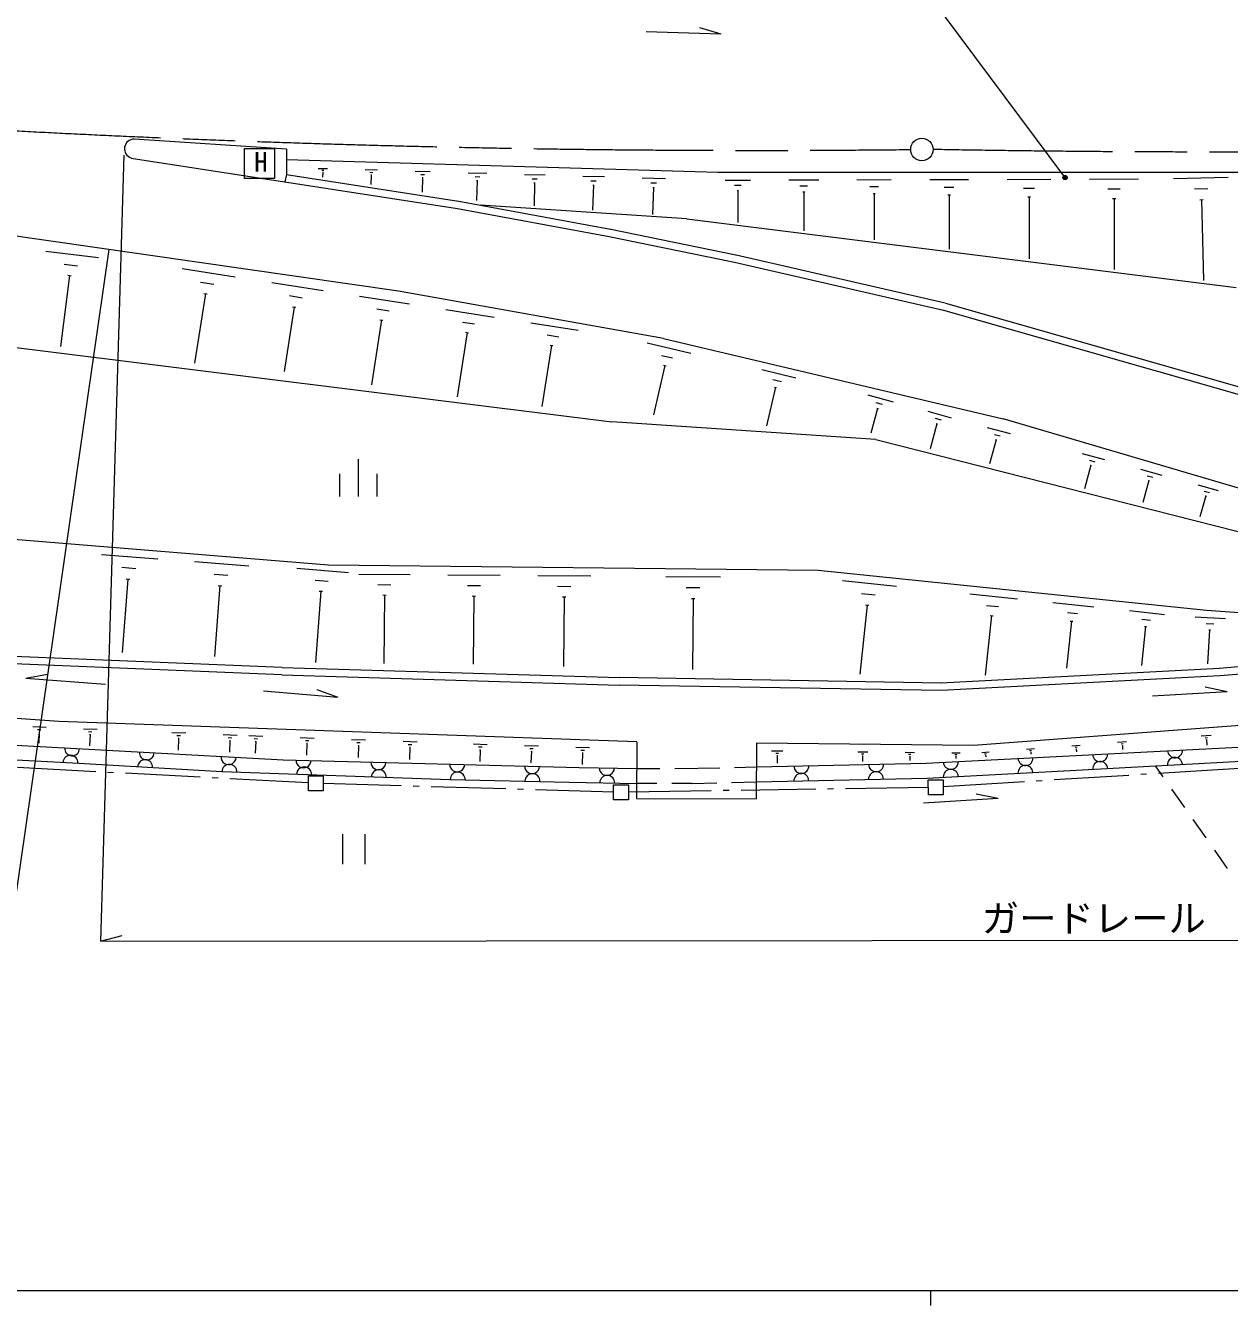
# Model space of a CAD drawing. Units: millimetres, scale not verified. Extents: x 40000 to 680000, y 20000 to 380000.
# Drawn here: x 207430 to 287996, y 204000 to 289674 of the extents above; entities that cross this region are included whole.
import ezdxf
from ezdxf.enums import TextEntityAlignment as Align

# ---------------------------------------------------------------- set-up
doc = ezdxf.new("R2010")
doc.units = ezdxf.units.MM
doc.header["$LTSCALE"] = 1000
doc.linetypes.add('CHAIN', pattern=[18.5, 12, -1.5, 3.5, -1.5])
for name, color, linetype, lineweight in [('M-BGD', 7, 'Continuous', 13), ('M-BMK', 2, 'CHAIN', 13), ('M-BMK-ROW', 30, 'Continuous', 13), ('M-BMK-SRVR', 3, 'Continuous', 13), ('M-STR-HTXT', 7, 'Continuous', 13), ('M-STR-STRC', 7, 'Continuous', 13), ('M-TTL-BAND', 7, 'Continuous', 13)]:
    doc.layers.add(name, color=color, linetype=linetype, lineweight=lineweight)
doc.styles.add('ＭＳ ゴシック', font='')
doc.styles.get('ＭＳ ゴシック').set_extended_font_data('MS Gothic')

msp = doc.modelspace()

# ---------------------------------------------------------------- linework, layer by layer
at = {"layer": 'M-BGD'}
for p, q in [((248967, 289275), (253964, 289118)), ((252532, 289548), (253964, 289118)), ((224892, 281398), (214689, 282071)), ((224892, 281398), (224883, 279706)), ((214489, 280809), (236330, 277431)), ((253770, 279836), (224883, 280687)), ((224883, 279706), (224773, 279215)), ((224883, 279706), (236399, 277931)), ((227016, 280118), (227637, 280108)), ((227246, 279988), (227396, 279988)), ((227296, 279867), (227336, 279867)), ((227316, 279867), (227306, 279537)), ((230160, 280030), (230971, 280010)), ((230460, 279860), (230661, 279850)), ((230531, 279690), (230581, 279690)), ((230551, 279690), (230531, 279039)), ((233494, 279932), (234515, 279903)), ((233875, 279712), (234125, 279712)), ((233965, 279512), (234025, 279512)), ((233995, 279512), (233966, 278520)), ((237049, 279824), (238290, 279785)), ((237510, 279564), (237820, 279555)), ((237610, 279314), (237690, 279314)), ((237650, 279314), (237611, 277962)), ((240824, 279717), (242205, 279678)), ((241335, 279427), (241675, 279417)), ((244719, 279600), (246181, 279561)), ((248694, 279482), (250246, 279433)), ((297096, 279837), (253770, 279836)), ((254241, 279336), (255953, 279337)), ((258517, 279349), (260509, 279351)), ((263072, 279352), (265355, 279364)), ((267939, 279366), (270532, 279378)), ((273115, 279380), (276049, 279392)), ((278642, 279404), (281916, 279406)), ((284259, 279438), (287914, 279530)), ((241455, 279147), (241545, 279147)), ((241495, 279147), (241456, 277615)), ((245260, 279290), (245620, 279280)), ((245430, 278989), (245381, 277327)), ((245390, 278999), (245480, 278989)), ((249265, 279152), (249655, 279143)), ((249455, 278842), (249397, 277030)), ((249405, 278842), (249495, 278842)), ((254882, 278996), (255313, 278996)), ((255053, 278646), (255153, 278656)), ((255103, 278646), (255104, 276503)), ((259258, 278949), (259758, 278950)), ((259448, 278549), (259578, 278549)), ((259508, 278549), (259520, 275935)), ((263934, 278902), (264505, 278903)), ((264144, 278442), (264285, 278442)), ((264214, 278442), (264227, 275338)), ((268910, 278856), (269561, 278856)), ((274217, 278800), (274948, 278800)), ((279864, 278744), (280685, 278754)), ((285652, 278748), (286563, 278768)), ((236419, 277921), (246584, 276046)), ((251690, 276741), (237871, 277652)), ((269161, 278335), (269321, 278336)), ((269241, 278336), (269244, 274711)), ((274498, 278219), (274678, 278219)), ((274588, 278219), (274601, 274054)), ((280175, 278093), (280385, 278093)), ((280275, 278093), (280289, 273347)), ((286013, 278017), (286243, 278027)), ((286123, 278027), (286257, 272610)), ((236330, 277431), (246494, 275556)), ((251690, 276741), (288450, 272141)), ((246594, 276046), (254966, 274330)), ((232378, 271901), (205101, 275816)), ((246494, 275556), (254866, 273839)), ((208776, 274577), (212311, 274139)), ((254976, 274330), (268976, 271106)), ((210009, 273707), (210900, 273598)), ((217919, 273412), (221454, 272864)), ((254866, 273839), (268866, 270615)), ((169788, 272757), (246673, 263150)), ((210370, 272936), (209772, 268200)), ((210259, 272956), (210480, 272927)), ((219131, 272502), (220022, 272363)), ((223907, 272486), (227342, 271947)), ((219462, 271721), (218744, 267085)), ((219352, 271741), (219572, 271711)), ((225089, 271595), (225951, 271456)), ((250123, 268730), (232378, 271901)), ((225410, 270835), (224733, 266509)), ((225300, 270854), (225520, 270825)), ((229785, 271569), (233120, 271050)), ((268996, 271096), (290618, 264934)), ((231248, 269978), (230571, 265622)), ((230937, 270708), (231769, 270579)), ((231138, 269988), (231349, 269958)), ((235563, 270662), (238788, 270163)), ((268866, 270615), (290478, 264453)), ((236976, 269121), (236309, 264815)), ((236675, 269831), (237477, 269702)), ((236876, 269141), (237076, 269111)), ((241241, 269775), (244406, 269286)), ((242634, 268264), (241986, 264168)), ((242333, 268964), (243124, 268835)), ((242534, 268284), (242724, 268254)), ((249032, 268428), (251946, 267750)), ((250123, 268730), (272856, 263339)), ((249994, 267598), (250715, 267428)), ((250215, 266927), (249446, 263623)), ((250125, 266947), (250305, 266907)), ((256703, 266642), (258987, 266103)), ((257445, 265981), (258016, 265852)), ((257625, 265461), (257026, 262877)), ((257555, 265471), (257695, 265441)), ((263794, 264954), (265486, 264485)), ((264455, 264044), (264006, 262381)), ((264335, 264444), (264755, 264324)), ((264405, 264054), (264505, 264034)), ((264326, 261961), (246673, 263150)), ((267820, 263856), (269372, 263427)), ((268421, 263025), (267961, 261343)), ((268310, 263386), (268701, 263276)), ((268371, 263035), (268471, 263005)), ((301659, 254849), (272856, 263339)), ((271785, 262777), (273318, 262358)), ((272276, 262307), (272657, 262207)), ((264326, 261961), (290194, 255391)), ((272387, 261947), (271947, 260344)), ((272337, 261957), (272427, 261937)), ((229711, 258156), (229709, 260659)), ((278145, 261040), (279637, 260630)), ((278626, 260590), (278996, 260480)), ((228459, 258155), (228458, 259657)), ((230962, 258157), (230961, 259659)), ((278726, 260239), (278297, 258667)), ((278686, 260249), (278776, 260229)), ((282040, 259971), (283473, 259582)), ((282602, 259211), (282202, 257748)), ((282501, 259541), (282862, 259441)), ((282562, 259221), (282652, 259191)), ((285876, 258933), (287248, 258553)), ((286417, 258192), (286028, 256780)), ((286317, 258512), (286657, 258423)), ((286377, 258202), (286457, 258182)), ((227696, 253554), (195352, 256184)), ((212516, 254274), (216271, 253976)), ((218734, 253788), (222379, 253500)), ((213868, 253414), (214809, 253335)), ((220046, 252948), (220957, 252878)), ((225573, 253342), (229048, 253064)), ((260478, 253197), (227696, 253554)), ((229729, 252945), (233173, 252927)), ((235686, 252909), (239181, 252881)), ((241704, 252863), (245259, 252836)), ((250285, 252799), (253930, 252772)), ((286463, 250512), (260478, 253197)), ((214279, 252623), (213892, 247717)), ((214159, 252633), (214399, 252613)), ((220437, 252187), (220070, 247431)), ((220327, 252197), (220557, 252177)), ((226815, 252542), (227686, 252473)), ((231011, 252255), (231872, 252245)), ((236998, 252199), (237870, 252190)), ((243036, 252143), (243927, 252134)), ((251647, 252059), (252558, 252060)), ((262100, 252527), (265715, 252150)), ((227196, 251812), (226829, 247035)), ((227086, 251821), (227306, 251802)), ((231332, 251564), (231552, 251554)), ((231442, 251564), (231405, 246968)), ((237319, 251498), (237540, 251488)), ((237429, 251498), (237393, 246923)), ((243367, 251423), (243587, 251423)), ((243477, 251423), (243441, 246767)), ((251988, 251329), (252209, 251329)), ((252098, 251329), (252062, 246563)), ((263383, 251657), (264284, 251568)), ((270622, 251632), (273816, 251294)), ((276169, 251046), (278923, 250757)), ((263754, 250886), (263266, 246250)), ((263643, 250896), (263874, 250877)), ((272085, 250182), (271657, 246186)), ((271744, 250862), (272545, 250783)), ((271985, 250191), (272185, 250172)), ((277151, 250385), (277832, 250316)), ((281306, 250509), (283649, 250260)), ((312537, 248769), (286463, 250512)), ((277432, 249805), (277104, 246661)), ((277342, 249815), (277522, 249795)), ((282378, 249448), (282110, 246844)), ((282138, 249948), (282719, 249879)), ((282308, 249448), (282449, 249438)), ((285712, 250101), (287735, 249982)), ((286443, 249651), (286954, 249621)), ((286674, 249231), (286536, 246938)), ((286614, 249231), (286734, 249221)), ((311166, 248608), (287307, 246638)), ((224607, 246713), (202287, 247618)), ((311206, 248107), (287347, 246137)), ((224587, 246212), (202268, 247118)), ((207435, 245980), (208907, 246261)), ((207435, 245980), (212782, 245593)), ((224587, 246212), (247156, 245528)), ((224597, 246713), (247176, 246028)), ((268724, 245663), (247166, 246028)), ((287327, 246638), (268684, 245663)), ((287347, 246137), (268714, 245163)), ((223346, 245140), (228333, 244713)), ((226921, 245223), (228333, 244713)), ((268714, 245163), (247156, 245528)), ((319779, 245159), (270879, 241480)), ((282842, 244812), (287839, 245106)), ((286366, 245406), (287839, 245106)), ((209650, 243098), (187531, 244574)), ((207908, 242746), (208799, 242717)), ((208229, 242556), (208459, 242546)), ((248340, 241734), (209650, 243098)), ((211302, 242608), (212214, 242569)), ((201581, 241800), (224661, 240515)), ((208309, 242376), (208359, 242376)), ((208339, 242376), (208309, 241645)), ((211633, 242408), (211863, 242398)), ((211713, 242228), (211773, 242218)), ((211743, 242228), (211714, 241457)), ((217220, 242362), (218151, 242323)), ((217561, 242162), (217791, 242152)), ((217641, 241972), (217701, 241962)), ((217671, 241962), (217642, 241171)), ((220655, 242215), (221586, 242175)), ((220995, 242015), (221226, 242005)), ((221076, 241824), (221136, 241824)), ((221106, 241824), (221076, 241033)), ((222377, 242146), (223308, 242116)), ((222718, 241946), (222948, 241936)), ((222798, 241755), (222858, 241756)), ((222828, 241756), (222798, 240964)), ((225811, 242018), (226743, 241979)), ((226152, 241818), (226382, 241808)), ((226232, 241628), (226292, 241628)), ((226262, 241628), (226233, 240827)), ((229246, 241890), (230187, 241851)), ((229596, 241690), (229827, 241680)), ((232690, 241763), (233642, 241723)), ((248340, 241714), (248323, 237939)), ((256351, 241639), (256333, 237915)), ((270879, 241480), (256351, 241639)), ((280512, 241697), (281112, 241747)), ((280742, 241597), (280892, 241607)), ((286108, 242121), (286779, 242172)), ((286369, 242001), (286539, 242021)), ((286449, 241871), (286489, 241881)), ((286469, 241881), (286489, 241501)), ((201501, 240799), (210994, 240295)), ((229677, 241490), (229737, 241490)), ((229707, 241490), (229677, 240679)), ((233041, 241553), (233281, 241543)), ((233121, 241362), (233181, 241362)), ((233151, 241362), (233122, 240541)), ((237397, 241586), (238328, 241556)), ((237737, 241386), (237977, 241386)), ((237817, 241196), (237877, 241196)), ((237847, 241196), (237828, 240415)), ((240831, 241478), (241752, 241449)), ((241172, 241278), (241402, 241278)), ((241252, 241098), (241312, 241088)), ((241282, 241088), (241252, 240317)), ((244255, 241370), (245177, 241341)), ((244596, 241170), (244826, 241171)), ((244676, 240990), (244736, 240990)), ((244706, 240990), (244677, 240219)), ((257342, 241129), (258113, 241120)), ((257633, 240969), (257823, 240970)), ((257703, 240819), (257753, 240819)), ((257723, 240819), (257723, 240289)), ((263120, 241063), (263801, 241054)), ((263370, 240923), (263540, 240924)), ((263430, 240793), (263470, 240783)), ((263450, 240793), (263451, 240413)), ((266294, 241026), (266925, 241016)), ((266524, 240896), (266684, 240896)), ((266584, 240776), (266624, 240776)), ((266604, 240776), (266605, 240475)), ((267706, 240296), (290605, 241474)), ((269418, 240988), (269969, 240988)), ((269628, 240878), (269758, 240878)), ((269678, 240768), (269708, 240768)), ((269688, 240768), (269689, 240608)), ((271420, 241009), (271921, 241050)), ((271611, 240929), (271741, 240939)), ((271671, 240829), (271701, 240829)), ((271681, 240829), (271691, 240729)), ((274414, 241242), (274945, 241282)), ((274624, 241152), (274755, 241162)), ((274685, 241042), (274715, 241052)), ((274705, 241052), (274715, 240892)), ((277448, 241464), (278009, 241515)), ((277668, 241374), (277808, 241384)), ((277728, 241264), (277768, 241264)), ((277748, 241264), (277759, 241054)), ((280812, 241477), (280852, 241477)), ((280832, 241477), (280852, 241206)), ((210994, 240295), (220566, 239731)), ((224661, 240515), (244487, 240009)), ((244487, 240009), (248332, 239951)), ((248332, 239951), (249879, 239953)), ((250879, 239953), (252427, 239954)), ((252427, 239954), (253885, 239989)), ((254884, 240013), (256342, 240047)), ((256342, 240047), (267706, 240296)), ((278160, 239853), (288793, 240441)), ((283036, 240117), (283547, 239388)), ((220566, 239731), (235846, 239212)), ((235846, 239212), (243817, 239037)), ((243817, 239037), (248332, 238930)), ((254685, 239006), (256343, 239046)), ((256343, 239046), (267737, 239295)), ((267737, 239295), (278160, 239853)), ((249680, 238935), (248332, 238930)), ((252027, 238943), (250680, 238938)), ((252027, 238943), (253685, 238982)), ((271042, 238246), (272514, 237946)), ((284121, 238569), (284983, 237341)), ((248323, 237939), (256333, 237915)), ((267518, 237652), (272514, 237946)), ((285557, 236522), (286418, 235294)), ((228630, 235542), (228631, 233539)), ((230132, 235543), (230133, 233540)), ((286993, 234476), (287854, 233248))]:
    msp.add_line(p, q, dxfattribs=at)
for centre, radius, start, end in [((214689, 281430), 641, 89.89817, 252.53043), ((210433, 240325), 501, 356.94781, 176.94781), ((210542, 241296), 501, 176.80812, 356.80812), ((215539, 241019), 501, 176.80812, 356.80812), ((279351, 240895), 501, 182.94264, 2.94264), ((284357, 241159), 501, 182.94264, 2.94264), ((215430, 240028), 501, 356.61205, 176.61205), ((221016, 240703), 501, 175.85263, 357.76361), ((221067, 239712), 501, 358.05001, 178.05001), ((226033, 240486), 501, 178.5527, 358.5527), ((226064, 239545), 501, 358.05001, 178.05001), ((231039, 240360), 501, 178.5527, 358.5527), ((236316, 240223), 501, 178.5527, 358.5527), ((241323, 240097), 501, 178.5527, 358.5527), ((246329, 239980), 501, 179.05056, 359.05056), ((259346, 240110), 501, 181.28855, 1.28855), ((264352, 240223), 501, 181.28855, 1.28855), ((269358, 240387), 501, 182.94264, 2.94264), ((274345, 239650), 501, 3.03588, 183.03588), ((274354, 240641), 501, 182.94264, 2.94264), ((279351, 239914), 501, 3.15528, 183.15527), ((284348, 240188), 501, 3.15528, 183.15527), ((231070, 239368), 501, 358.05001, 178.05001), ((236347, 239202), 501, 358.78201, 178.78201), ((241353, 239095), 501, 358.78201, 178.78201), ((246360, 238979), 501, 358.67371, 178.67371), ((259346, 239108), 501, 1.28855, 181.28855), ((264343, 239222), 501, 1.28855, 181.28855), ((269349, 239386), 501, 3.03588, 183.03588)]:
    msp.add_arc(centre, radius, start, end, dxfattribs=at)
at = {"layer": 'M-BMK'}
for centre, radius, start, end in [((256282, 1217237), 935916, 264.56172, 270.63535), ((286504, 1269155), 987923, 268.93637, 274.6681)]:
    msp.add_arc(centre, radius, start, end, dxfattribs=at)
at = {"layer": 'M-BMK-ROW'}
for p, q in [((212123, 239725), (206879, 240002)), ((288683, 239940), (283257, 239605)), ((213321, 239662), (212922, 239683)), ((219113, 239356), (214120, 239620)), ((220311, 239293), (219912, 239314)), ((226354, 238974), (221110, 239251)), ((226354, 239455), (227355, 239456)), ((226355, 238454), (226354, 239455)), ((227355, 239456), (227356, 238455)), ((267847, 239184), (268848, 239185)), ((267848, 238183), (267847, 239184)), ((268848, 239185), (268849, 238184)), ((274275, 239050), (268849, 238715)), ((275472, 239124), (275073, 239099)), ((281261, 239482), (276271, 239173)), ((282459, 239556), (282060, 239531)), ((227356, 238455), (226355, 238454)), ((232565, 238780), (227356, 238935)), ((233765, 238745), (233365, 238757)), ((239562, 238572), (234564, 238721)), ((240762, 238537), (240362, 238549)), ((246771, 238358), (241561, 238513)), ((246770, 238849), (247772, 238850)), ((246771, 237848), (246770, 238849)), ((247772, 238850), (247772, 237848)), ((253310, 238446), (247772, 238359)), ((254510, 238465), (254110, 238458)), ((260310, 238556), (255310, 238477)), ((261509, 238574), (261109, 238568)), ((267848, 238674), (262309, 238587)), ((268849, 238184), (267848, 238183)), ((247772, 237848), (246771, 237848))]:
    msp.add_line(p, q, dxfattribs=at)
at = {"layer": 'M-BMK-SRVR'}
msp.add_circle((267416, 281378), 751, dxfattribs=at)
at = {"layer": 'M-STR-HTXT'}
for p, q in [((213998, 281009), (212444, 228391)), ((212992, 274691), (206336, 228387)), ((212444, 228391), (213896, 228773)), ((212444, 228391), (354285, 228493))]:
    msp.add_line(p, q, dxfattribs=at)
at = {"layer": 'M-STR-STRC'}
for p, q in [((276910, 279623), (232961, 338587)), ((222088, 281436), (224091, 281437)), ((222090, 279433), (222088, 281436)), ((224091, 281437), (224092, 279435)), ((224092, 279435), (222090, 279433)), ((276960, 279462), (277030, 279533))]:
    msp.add_line(p, q, dxfattribs=at)
for radius in [140, 110, 80.1, 50.1, 20]:
    msp.add_circle((277000, 279503), radius, dxfattribs=at)
at = {"layer": 'M-TTL-BAND'}
for p, q in [((40000, 205000), (579000, 205000)), ((268000, 205000), (268000, 204000))]:
    msp.add_line(p, q, dxfattribs=at)

# ---------------------------------------------------------------- texts
at = {"layer": 'M-STR-HTXT', "style": 'ＭＳ ゴシック'}
msp.add_text('ガードレール', height=1833, rotation=0.041, dxfattribs=at).set_placement((271419, 228433), align=Align.BOTTOM_LEFT)
at = {"layer": 'M-STR-STRC', "style": 'ＭＳ ゴシック'}
msp.add_text('H', height=1320, rotation=0.041, dxfattribs=at).set_placement((223181, 280545), align=Align.MIDDLE_CENTER)

doc.saveas('drawing.dxf')
